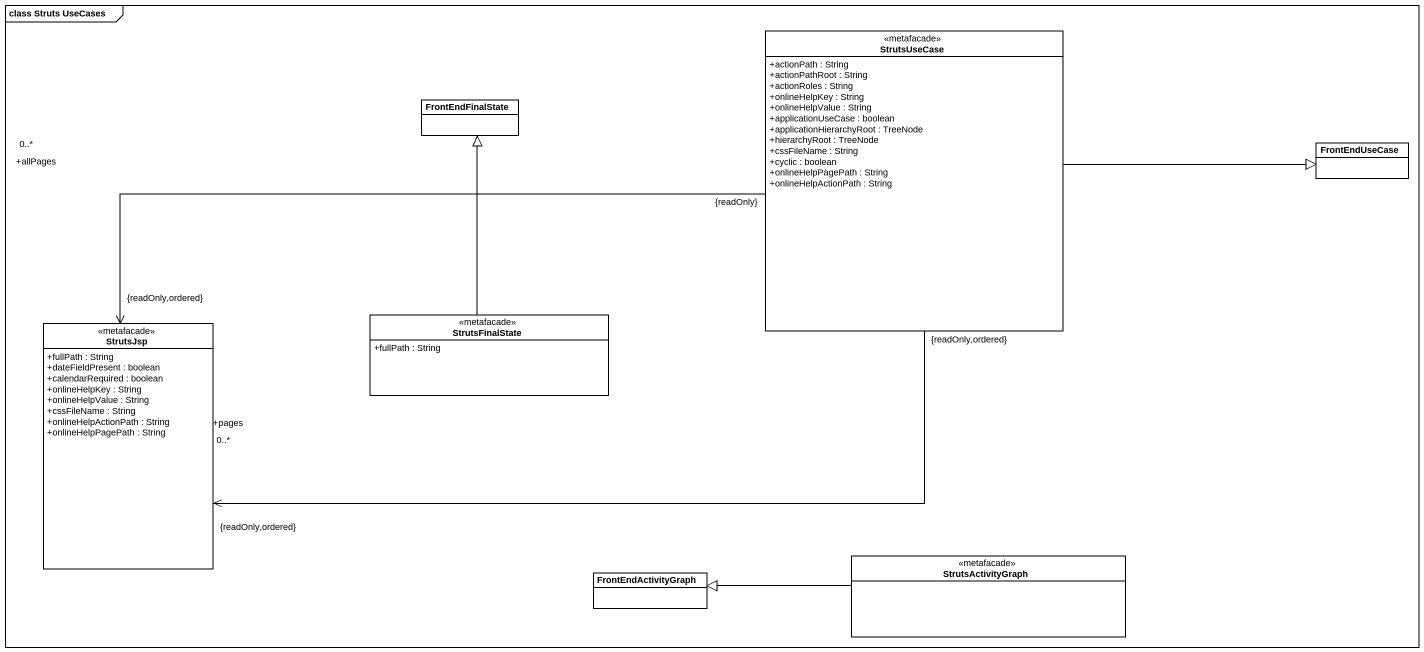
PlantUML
@startuml
mainframe class Struts UseCases
hide circle
hide empty members
skinparam classAttributeIconSize 0
class StrutsUseCase <<metafacade>> {
  +actionPath : String
  +actionPathRoot : String
  +actionRoles : String
  +onlineHelpKey : String
  +onlineHelpValue : String
  +applicationUseCase : boolean
  +applicationHierarchyRoot : TreeNode
  +hierarchyRoot : TreeNode
  +cssFileName : String
  +cyclic : boolean
  +onlineHelpPagePath : String
  +onlineHelpActionPath : String
}
class FrontEndFinalState
class FrontEndUseCase
class StrutsJsp <<metafacade>> {
  +fullPath : String
  +dateFieldPresent : boolean
  +calendarRequired : boolean
  +onlineHelpKey : String
  +onlineHelpValue : String
  +cssFileName : String
  +onlineHelpActionPath : String
  +onlineHelpPagePath : String
}
class StrutsFinalState <<metafacade>> {
  +fullPath : String
}
class FrontEndActivityGraph
class StrutsActivityGraph <<metafacade>>
StrutsUseCase -right-|> FrontEndUseCase
StrutsJsp "+pages\n0..*\n{readOnly,ordered}" <-right- "{readOnly,ordered}" StrutsUseCase
StrutsJsp "+allPages\n0..*\n{readOnly,ordered}" <-right- "{readOnly}" StrutsUseCase
StrutsFinalState -up-|> FrontEndFinalState
StrutsActivityGraph -left-|> FrontEndActivityGraph
@enduml
